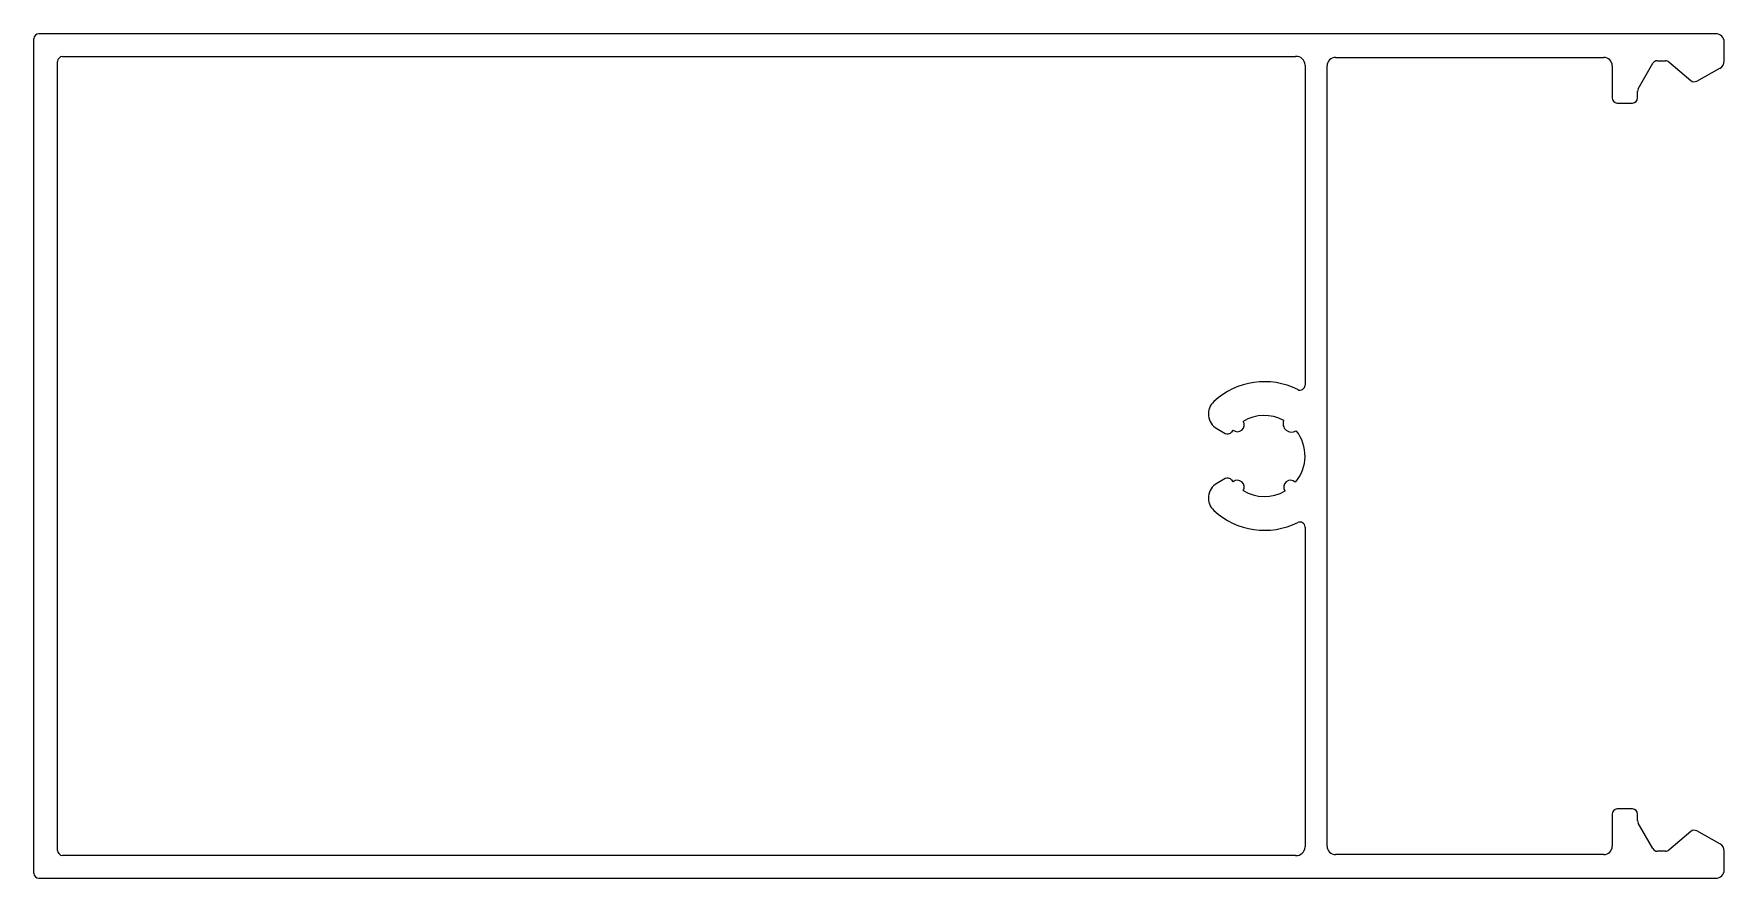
# Model space of a CAD drawing. Extents: x 405 to 505, y 599 to 649.
import ezdxf

# ---------------------------------------------------------------- set-up
doc = ezdxf.new("R2010")
doc.units = 0
doc.layers.get('0').update_dxf_attribs({"linetype": 'CONTINUOUS'})

msp = doc.modelspace()

# ---------------------------------------------------------------- linework, layer by layer
at = {"color": 0}
for p, q in [((504.99, 649.3), (405.79, 649.3)), ((405.49, 599.6), (405.49, 649)), ((505.49, 647.69), (505.49, 648.8)), ((406.89, 600.95), (406.89, 647.65)), ((407.19, 647.95), (480.13, 647.95)), ((480.69, 647.45), (480.69, 628.5)), ((481.99, 601.2), (481.99, 647.4)), ((482.49, 647.9), (498.36, 647.9)), ((498.86, 647.4), (498.86, 645.5)), ((500.4, 646.04), (501.27, 647.55)), ((501.53, 647.7), (502.02, 647.7)), ((502.21, 647.63), (503.52, 646.53)), ((503.86, 646.5), (505.23, 647.26)), ((499.16, 645.2), (500.06, 645.2)), ((500.36, 645.5), (500.36, 645.89)), ((475.47, 625.92), (475.96, 625.64)), ((476.35, 625.72), (476.44, 625.83)), ((475.96, 622.96), (475.47, 622.67)), ((476.44, 622.77), (476.35, 622.88)), ((480.69, 620.09), (480.69, 601.15)), ((498.86, 603.1), (498.86, 601.2)), ((500.06, 603.4), (499.16, 603.4)), ((500.36, 602.71), (500.36, 603.1)), ((501.27, 601.05), (500.4, 602.56)), ((503.52, 602.07), (502.21, 600.97)), ((505.23, 601.34), (503.86, 602.1)), ((480.13, 600.65), (407.19, 600.65)), ((498.36, 600.7), (482.49, 600.7)), ((502.02, 600.9), (501.53, 600.9)), ((505.49, 599.8), (505.49, 600.9)), ((405.79, 599.3), (504.99, 599.3))]:
    msp.add_line(p, q, dxfattribs=at)
for centre, radius, start, end in [((405.79, 649), 0.3, 90, 180), ((504.99, 648.8), 0.5, 0, 90), ((407.19, 647.65), 0.3, 90, 180), ((480.19, 647.45), 0.5, 0, 96.9339), ((482.49, 647.4), 0.5, 90, 180), ((498.36, 647.4), 0.5, 0, 90), ((501.53, 647.4), 0.3, 90, 150), ((502.02, 647.4), 0.3, 50, 90), ((504.99, 647.69), 0.5, 298.9436, 360), ((500.66, 645.89), 0.3, 150, 180), ((503.71, 646.76), 0.3, 230, 298.9436), ((499.16, 645.5), 0.3, 180, 270), ((500.06, 645.5), 0.3, 270, 0), ((478.29, 624.3), 4.4, 63.4655, 132.8954), ((480.39, 628.5), 0.3, 243.4655, 0), ((475.97, 626.79), 1, 132.8954, 240), ((476.69, 626.14), 0.4, 231.0778, 30.9865), ((478.29, 624.3), 2.4, 61.4783, 121.5865), ((479.89, 626.21), 0.5, 157.2175, 302.7825), ((476.11, 625.9), 0.3, 240, 323.6206), ((478.29, 624.3), 2.4, 319.5604, 38.5217), ((475.97, 621.81), 1, 120, 227.1046), ((476.11, 622.7), 0.3, 36.3794, 120), ((476.69, 622.46), 0.4, 329.0135, 128.9222), ((478.29, 624.3), 2.4, 238.4135, 300.4396), ((479.83, 622.46), 0.4, 44.7802, 215.2198), ((478.29, 624.3), 4.4, 227.1046, 296.5345), ((480.39, 620.09), 0.3, 0, 116.5345), ((499.16, 603.1), 0.3, 90, 180), ((500.06, 603.1), 0.3, 0, 90), ((500.66, 602.71), 0.3, 180, 210), ((503.71, 601.84), 0.3, 61.0564, 130), ((480.19, 601.15), 0.5, 263.0661, 360), ((482.49, 601.2), 0.5, 180, 270), ((498.36, 601.2), 0.5, 270, 0), ((501.53, 601.2), 0.3, 210, 270), ((504.99, 600.9), 0.5, 0, 61.0564), ((407.19, 600.95), 0.3, 180, 270), ((502.02, 601.2), 0.3, 270, 310), ((405.79, 599.6), 0.3, 180, 270), ((504.99, 599.8), 0.5, 270, 0)]:
    msp.add_arc(centre, radius, start, end, dxfattribs=at)

doc.saveas('drawing.dxf')
